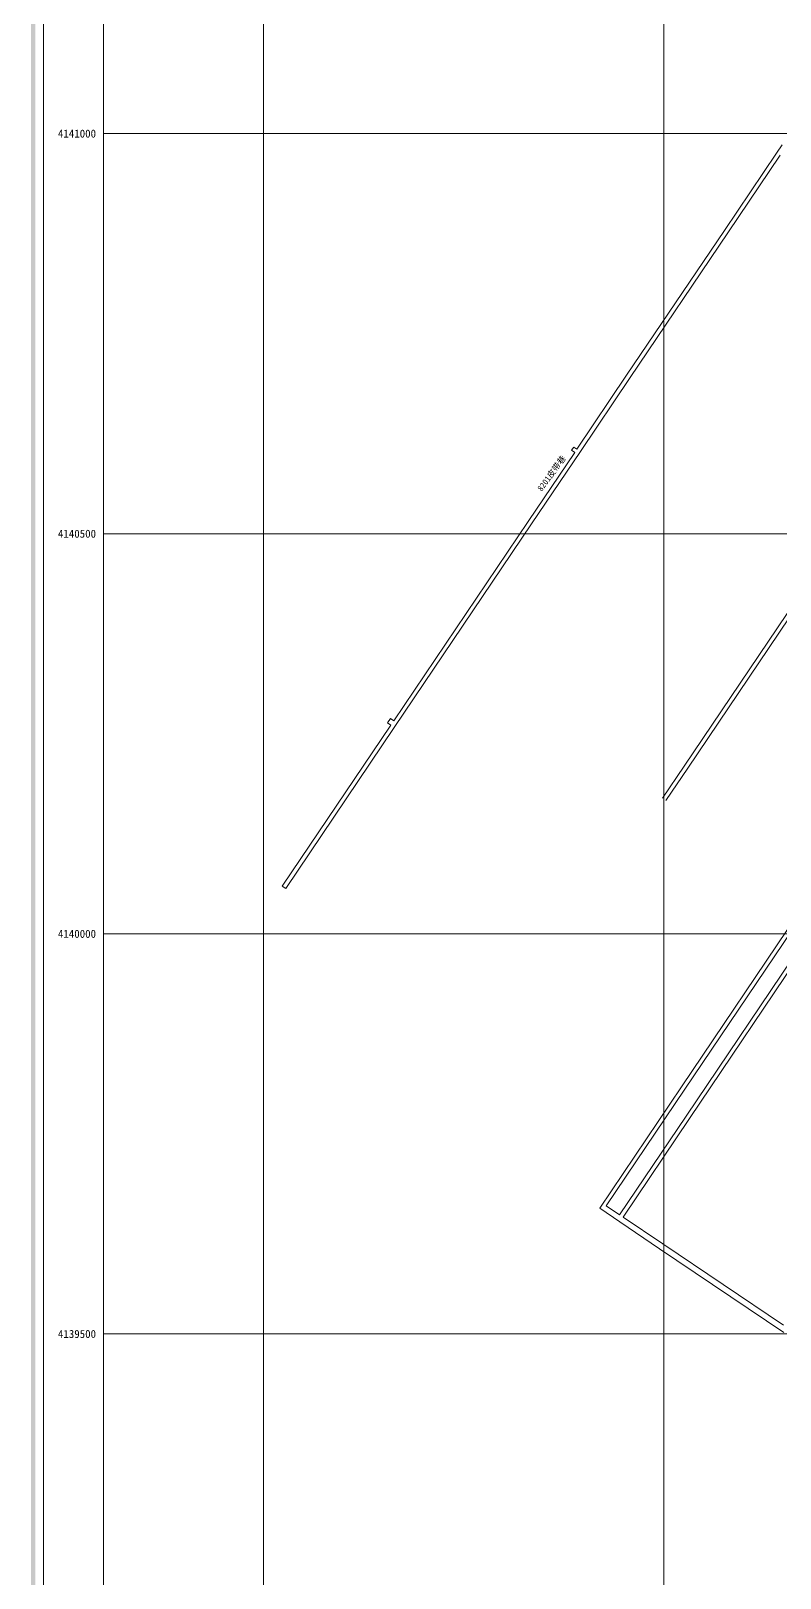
# Model space of a CAD drawing. Header units: inches. Extents: x -1 to 4080, y 0 to 4431.
# Drawn here: x -1 to 935, y 1010 to 2944 of the extents above; entities that cross this region are included whole.
import ezdxf

# ---------------------------------------------------------------- set-up
doc = ezdxf.new("R2010")
doc.units = ezdxf.units.IN
doc.header["$MEASUREMENT"] = 0
doc.layers.get('0').update_dxf_attribs({"lineweight": 0})
for name, color, linetype, lineweight in [('主要大巷', 7, 'Continuous', 0), ('图形修饰XDD0800ATX', 7, 'Continuous', 0), ('煤巷', 7, 'Continuous', 0), ('经纬网XDD0800ATX', 7, 'Continuous', 0)]:
    doc.layers.add(name, color=color, linetype=linetype, lineweight=lineweight)
doc.styles.add('仿宋', font='simfang.ttf')
doc.styles.add('黑体', font='simhei.ttf')

msp = doc.modelspace()

# ---------------------------------------------------------------- hatches: boundary and pattern name
at = {"layer": '图形修饰XDD0800ATX', "lineweight": 9}
h = msp.add_hatch(color=7, dxfattribs=at)
h.paths.add_polyline_path([(-0.6, 0), (4080.4, 0), (4080.4, 4431), (-0.6, 4431)], flags=17)
h.paths.add_polyline_path([(4.9, 5.5), (4074.9, 5.5), (4074.9, 4425.5), (4.9, 4425.5)], flags=0)

# ---------------------------------------------------------------- linework, layer by layer
at = {"ltscale": 10}
for p, q in [((957.5, 1839.9), (812.1, 1624.3)), ((961.7, 1836.9), (816.5, 1621.4)), ((817.9, 1587.8), (963.2, 1803.3)), ((967.5, 1800.5), (822.2, 1584.9)), ((812.1, 1624.3), (710, 1472.8)), ((816.4, 1621.3), (718.2, 1475.6)), ((734.8, 1464.4), (817.8, 1587.7)), ((822.2, 1584.9), (739.1, 1461.5)), ((710, 1472.8), (735, 1455.5)), ((735, 1455.5), (784.7, 1421.9)), ((739.1, 1461.5), (788.8, 1428)), ((784.7, 1421.9), (939.8, 1317.4)), ((788.8, 1428), (939.5, 1326.4))]:
    msp.add_line(p, q, dxfattribs=at)
msp.add_line((718.2, 1475.6), (734.8, 1464.4))
at = {"layer": '图形修饰XDD0800ATX', "lineweight": 9, "flags": 128}
msp.add_lwpolyline([(14.9, 15.5), (4064.9, 15.5), (4064.9, 4415.5), (14.9, 4415.5), (14.9, 15.5)], dxfattribs=at)
at = {"layer": '煤巷', "lineweight": 9}
for p, q in [((865.7, 2694.4), (930.9, 2791.2)), ((870, 2691.6), (935.3, 2788.4)), ((930.9, 2791.2), (937.7, 2801.3)), ((743.6, 2513.4), (865.7, 2694.4)), ((748, 2510.5), (870, 2691.6)), ((681.5, 2421.3), (743.6, 2513.4)), ((685.8, 2418.4), (748, 2510.5)), ((620.6, 2330.8), (678.7, 2417.1)), ((624.9, 2328), (685.8, 2418.4)), ((674.9, 2419.7), (677.7, 2423.8)), ((452.6, 2081.7), (620.6, 2330.8)), ((453.2, 2073.2), (624.9, 2328)), ((815.5, 2025.2), (955.3, 2232.5)), ((819.9, 2022.4), (959.6, 2229.7)), ((313.3, 1875), (448.8, 2076.1)), ((317.7, 1872.2), (453.2, 2073.2)), ((444.8, 2079.1), (448.4, 2084.5)), ((788.3, 1984.9), (815.5, 2025.2)), ((792.6, 1982), (819.9, 2022.4))]:
    msp.add_line(p, q, dxfattribs=at)
at = {"layer": '煤巷', "lineweight": 9, "flags": 128}
for points in [[(674.9, 2419.7), (678.7, 2417.1)], [(677.7, 2423.8), (681.5, 2421.3)], [(444.8, 2079.1), (449, 2076.3)], [(448.4, 2084.5), (452.6, 2081.7)]]:
    msp.add_lwpolyline(points, dxfattribs=at)
at = {"layer": '煤巷', "color": 216, "lineweight": 9, "true_color": 0x800080, "flags": 128}
msp.add_lwpolyline([(313.3, 1875), (317.7, 1872.2)], dxfattribs=at)
at = {"layer": '经纬网XDD0800ATX', "color": 7, "linetype": 'Continuous', "lineweight": 9}
for p, q in [((89.9, 115.5), (89.9, 4315.5)), ((289.9, 821.3), (289.9, 4315.5)), ((789.9, 819.5), (789.9, 4315.5)), ((3989.9, 2815.5), (89.9, 2815.5)), ((3989.9, 2315.5), (89.9, 2315.5)), ((3989.9, 1815.5), (89.9, 1815.5)), ((3989.9, 1315.5), (89.9, 1315.5))]:
    msp.add_line(p, q, dxfattribs=at)
at = {"layer": '经纬网XDD0800ATX', "color": 7, "linetype": 'Continuous', "lineweight": 9, "flags": 128}
msp.add_lwpolyline([(89.9, 115.5), (3989.9, 115.5), (3989.9, 4315.5), (89.9, 4315.5), (89.9, 115.5)], dxfattribs=at)

# ---------------------------------------------------------------- texts
at = {"layer": '主要大巷', "color": 18, "true_color": 0x260000, "style": '仿宋'}
msp.add_text('8201皮带巷', height=7.5, rotation=53.7532, dxfattribs=at).set_placement((637.4, 2367.7))
at = {"layer": '经纬网XDD0800ATX', "color": 7, "lineweight": 9, "style": '黑体'}
for s, p in [('4141000', (33.1, 2810.5)), ('4140500', (33.1, 2310.5)), ('4140000', (33.1, 1810.5)), ('4139500', (33.1, 1310.5))]:
    msp.add_text(s, height=10, dxfattribs=at).set_placement(p)

doc.saveas('drawing.dxf')
